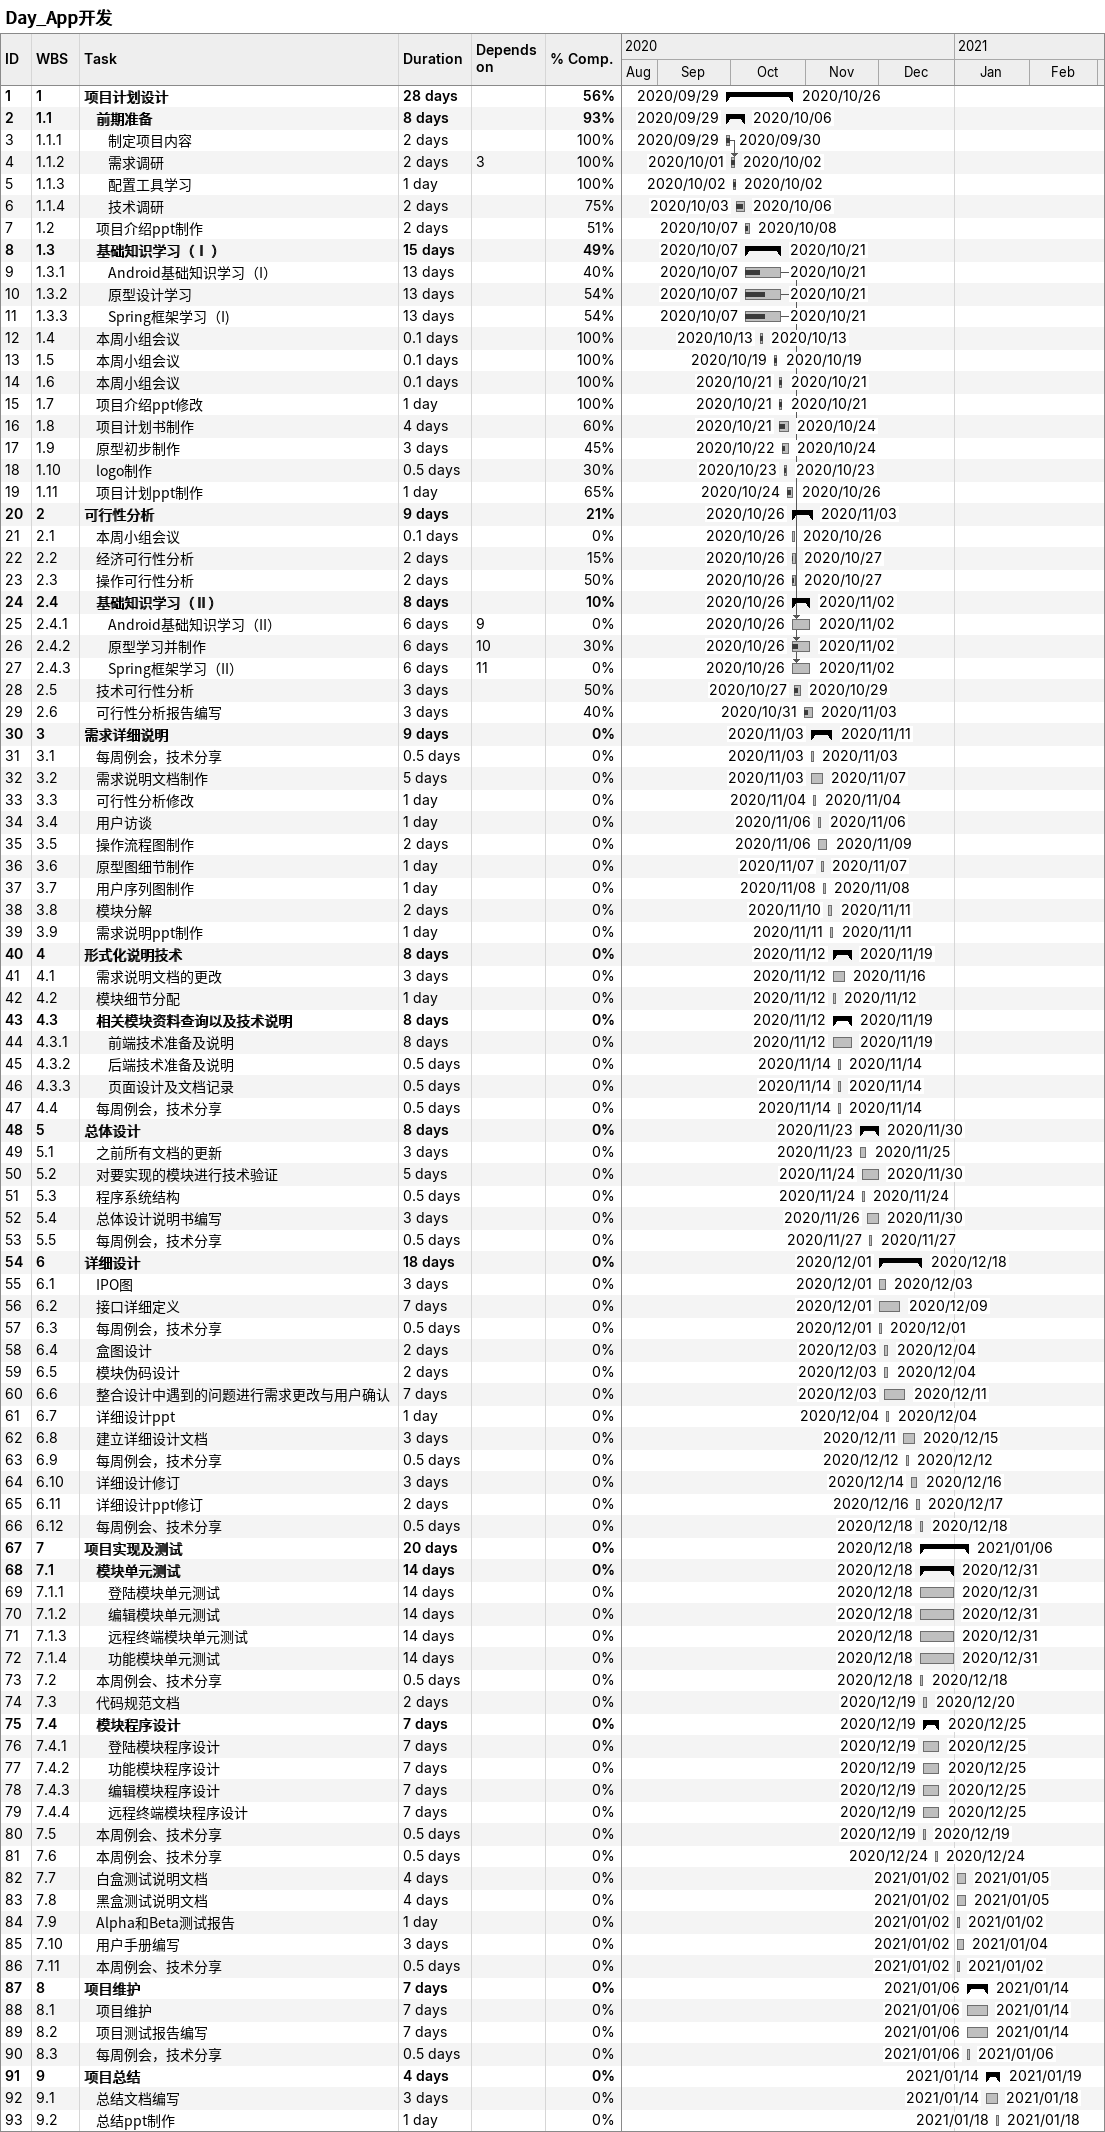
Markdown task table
Day_App开发

| ID | WBS | Task | Duration | Start | Finish | Predecessors | % complete |
|---|---|---|---|---|---|---|---|
| 1 | 1 | **项目计划设计** | 28d | 2020-09-29 | 2020-10-26 |  | 56 |
| 2 | 1.1 | **前期准备** | 8d | 2020-09-29 | 2020-10-06 |  | 93 |
| 3 | 1.1.1 | 制定项目内容 | 2d | 2020-09-29 | 2020-09-30 |  | 100 |
| 4 | 1.1.2 | 需求调研 | 2d | 2020-10-01 | 2020-10-02 | 3 | 100 |
| 5 | 1.1.3 | 配置工具学习 | 1d | 2020-10-02 | 2020-10-02 |  | 100 |
| 6 | 1.1.4 | 技术调研 | 2d | 2020-10-03 | 2020-10-06 |  | 75 |
| 7 | 1.2 | 项目介绍ppt制作 | 2d | 2020-10-07 | 2020-10-08 |  | 51 |
| 8 | 1.3 | **基础知识学习（Ⅰ ）** | 15d | 2020-10-07 | 2020-10-21 |  | 49 |
| 9 | 1.3.1 | Android基础知识学习（I） | 13d | 2020-10-07 | 2020-10-21 |  | 40 |
| 10 | 1.3.2 | 原型设计学习 | 13d | 2020-10-07 | 2020-10-21 |  | 54 |
| 11 | 1.3.3 | Spring框架学习（I) | 13d | 2020-10-07 | 2020-10-21 |  | 54 |
| 12 | 1.4 | 本周小组会议 | 0.1d | 2020-10-13 | 2020-10-13 |  | 100 |
| 13 | 1.5 | 本周小组会议 | 0.1d | 2020-10-19 | 2020-10-19 |  | 100 |
| 14 | 1.6 | 本周小组会议 | 0.1d | 2020-10-21 | 2020-10-21 |  | 100 |
| 15 | 1.7 | 项目介绍ppt修改 | 1d | 2020-10-21 | 2020-10-21 |  | 100 |
| 16 | 1.8 | 项目计划书制作 | 4d | 2020-10-21 | 2020-10-24 |  | 60 |
| 17 | 1.9 | 原型初步制作 | 3d | 2020-10-22 | 2020-10-24 |  | 45 |
| 18 | 1.10 | logo制作 | 0.5d | 2020-10-23 | 2020-10-23 |  | 30 |
| 19 | 1.11 | 项目计划ppt制作 | 1d | 2020-10-24 | 2020-10-26 |  | 65 |
| 20 | 2 | **可行性分析** | 9d | 2020-10-26 | 2020-11-03 |  | 21 |
| 21 | 2.1 | 本周小组会议 | 0.1d | 2020-10-26 | 2020-10-26 |  | 0 |
| 22 | 2.2 | 经济可行性分析 | 2d | 2020-10-26 | 2020-10-27 |  | 15 |
| 23 | 2.3 | 操作可行性分析 | 2d | 2020-10-26 | 2020-10-27 |  | 50 |
| 24 | 2.4 | **基础知识学习（Ⅱ）** | 8d | 2020-10-26 | 2020-11-02 |  | 10 |
| 25 | 2.4.1 | Android基础知识学习（II） | 6d | 2020-10-26 | 2020-11-02 | 9 | 0 |
| 26 | 2.4.2 | 原型学习并制作 | 6d | 2020-10-26 | 2020-11-02 | 10 | 30 |
| 27 | 2.4.3 | Spring框架学习（II） | 6d | 2020-10-26 | 2020-11-02 | 11 | 0 |
| 28 | 2.5 | 技术可行性分析 | 3d | 2020-10-27 | 2020-10-29 |  | 50 |
| 29 | 2.6 | 可行性分析报告编写 | 3d | 2020-10-31 | 2020-11-03 |  | 40 |
| 30 | 3 | **需求详细说明** | 9d | 2020-11-03 | 2020-11-11 |  | 0 |
| 31 | 3.1 | 每周例会，技术分享 | 0.5d | 2020-11-03 | 2020-11-03 |  | 0 |
| 32 | 3.2 | 需求说明文档制作 | 5d | 2020-11-03 | 2020-11-07 |  | 0 |
| 33 | 3.3 | 可行性分析修改 | 1d | 2020-11-04 | 2020-11-04 |  | 0 |
| 34 | 3.4 | 用户访谈 | 1d | 2020-11-06 | 2020-11-06 |  | 0 |
| 35 | 3.5 | 操作流程图制作 | 2d | 2020-11-06 | 2020-11-09 |  | 0 |
| 36 | 3.6 | 原型图细节制作 | 1d | 2020-11-07 | 2020-11-07 |  | 0 |
| 37 | 3.7 | 用户序列图制作 | 1d | 2020-11-08 | 2020-11-08 |  | 0 |
| 38 | 3.8 | 模块分解 | 2d | 2020-11-10 | 2020-11-11 |  | 0 |
| 39 | 3.9 | 需求说明ppt制作 | 1d | 2020-11-11 | 2020-11-11 |  | 0 |
| 40 | 4 | **形式化说明技术** | 8d | 2020-11-12 | 2020-11-19 |  | 0 |
| 41 | 4.1 | 需求说明文档的更改 | 3d | 2020-11-12 | 2020-11-16 |  | 0 |
| 42 | 4.2 | 模块细节分配 | 1d | 2020-11-12 | 2020-11-12 |  | 0 |
| 43 | 4.3 | **相关模块资料查询以及技术说明** | 8d | 2020-11-12 | 2020-11-19 |  | 0 |
| 44 | 4.3.1 | 前端技术准备及说明 | 8d | 2020-11-12 | 2020-11-19 |  | 0 |
| 45 | 4.3.2 | 后端技术准备及说明 | 0.5d | 2020-11-14 | 2020-11-14 |  | 0 |
| 46 | 4.3.3 | 页面设计及文档记录 | 0.5d | 2020-11-14 | 2020-11-14 |  | 0 |
| 47 | 4.4 | 每周例会，技术分享 | 0.5d | 2020-11-14 | 2020-11-14 |  | 0 |
| 48 | 5 | **总体设计** | 8d | 2020-11-23 | 2020-11-30 |  | 0 |
| 49 | 5.1 | 之前所有文档的更新 | 3d | 2020-11-23 | 2020-11-25 |  | 0 |
| 50 | 5.2 | 对要实现的模块进行技术验证 | 5d | 2020-11-24 | 2020-11-30 |  | 0 |
| 51 | 5.3 | 程序系统结构 | 0.5d | 2020-11-24 | 2020-11-24 |  | 0 |
| 52 | 5.4 | 总体设计说明书编写 | 3d | 2020-11-26 | 2020-11-30 |  | 0 |
| 53 | 5.5 | 每周例会，技术分享 | 0.5d | 2020-11-27 | 2020-11-27 |  | 0 |
| 54 | 6 | **详细设计** | 18d | 2020-12-01 | 2020-12-18 |  | 0 |
| 55 | 6.1 | IPO图 | 3d | 2020-12-01 | 2020-12-03 |  | 0 |
| 56 | 6.2 | 接口详细定义 | 7d | 2020-12-01 | 2020-12-09 |  | 0 |
| 57 | 6.3 | 每周例会，技术分享 | 0.5d | 2020-12-01 | 2020-12-01 |  | 0 |
| 58 | 6.4 | 盒图设计 | 2d | 2020-12-03 | 2020-12-04 |  | 0 |
| 59 | 6.5 | 模块伪码设计 | 2d | 2020-12-03 | 2020-12-04 |  | 0 |
| 60 | 6.6 | 整合设计中遇到的问题进行需求更改与用户确认 | 7d | 2020-12-03 | 2020-12-11 |  | 0 |
| 61 | 6.7 | 详细设计ppt | 1d | 2020-12-04 | 2020-12-04 |  | 0 |
| 62 | 6.8 | 建立详细设计文档 | 3d | 2020-12-11 | 2020-12-15 |  | 0 |
| 63 | 6.9 | 每周例会，技术分享 | 0.5d | 2020-12-12 | 2020-12-12 |  | 0 |
| 64 | 6.10 | 详细设计修订 | 3d | 2020-12-14 | 2020-12-16 |  | 0 |
| 65 | 6.11 | 详细设计ppt修订 | 2d | 2020-12-16 | 2020-12-17 |  | 0 |
| 66 | 6.12 | 每周例会、技术分享 | 0.5d | 2020-12-18 | 2020-12-18 |  | 0 |
| 67 | 7 | **项目实现及测试** | 20d | 2020-12-18 | 2021-01-06 |  | 0 |
| 68 | 7.1 | **模块单元测试** | 14d | 2020-12-18 | 2020-12-31 |  | 0 |
| 69 | 7.1.1 | 登陆模块单元测试 | 14d | 2020-12-18 | 2020-12-31 |  | 0 |
| 70 | 7.1.2 | 编辑模块单元测试 | 14d | 2020-12-18 | 2020-12-31 |  | 0 |
| 71 | 7.1.3 | 远程终端模块单元测试 | 14d | 2020-12-18 | 2020-12-31 |  | 0 |
| 72 | 7.1.4 | 功能模块单元测试 | 14d | 2020-12-18 | 2020-12-31 |  | 0 |
| 73 | 7.2 | 本周例会、技术分享 | 0.5d | 2020-12-18 | 2020-12-18 |  | 0 |
| 74 | 7.3 | 代码规范文档 | 2d | 2020-12-19 | 2020-12-20 |  | 0 |
| 75 | 7.4 | **模块程序设计** | 7d | 2020-12-19 | 2020-12-25 |  | 0 |
| 76 | 7.4.1 | 登陆模块程序设计 | 7d | 2020-12-19 | 2020-12-25 |  | 0 |
| 77 | 7.4.2 | 功能模块程序设计 | 7d | 2020-12-19 | 2020-12-25 |  | 0 |
| 78 | 7.4.3 | 编辑模块程序设计 | 7d | 2020-12-19 | 2020-12-25 |  | 0 |
| 79 | 7.4.4 | 远程终端模块程序设计 | 7d | 2020-12-19 | 2020-12-25 |  | 0 |
| 80 | 7.5 | 本周例会、技术分享 | 0.5d | 2020-12-19 | 2020-12-19 |  | 0 |
| 81 | 7.6 | 本周例会、技术分享 | 0.5d | 2020-12-24 | 2020-12-24 |  | 0 |
| 82 | 7.7 | 白盒测试说明文档 | 4d | 2021-01-02 | 2021-01-05 |  | 0 |
| 83 | 7.8 | 黑盒测试说明文档 | 4d | 2021-01-02 | 2021-01-05 |  | 0 |
| 84 | 7.9 | Alpha和Beta测试报告 | 1d | 2021-01-02 | 2021-01-02 |  | 0 |
| 85 | 7.10 | 用户手册编写 | 3d | 2021-01-02 | 2021-01-04 |  | 0 |
| 86 | 7.11 | 本周例会、技术分享 | 0.5d | 2021-01-02 | 2021-01-02 |  | 0 |
| 87 | 8 | **项目维护** | 7d | 2021-01-06 | 2021-01-14 |  | 0 |
| 88 | 8.1 | 项目维护 | 7d | 2021-01-06 | 2021-01-14 |  | 0 |
| 89 | 8.2 | 项目测试报告编写 | 7d | 2021-01-06 | 2021-01-14 |  | 0 |
| 90 | 8.3 | 每周例会，技术分享 | 0.5d | 2021-01-06 | 2021-01-06 |  | 0 |
| 91 | 9 | **项目总结** | 4d | 2021-01-14 | 2021-01-19 |  | 0 |
| 92 | 9.1 | 总结文档编写 | 3d | 2021-01-14 | 2021-01-18 |  | 0 |
| 93 | 9.2 | 总结ppt制作 | 1d | 2021-01-18 | 2021-01-18 |  | 0 |
